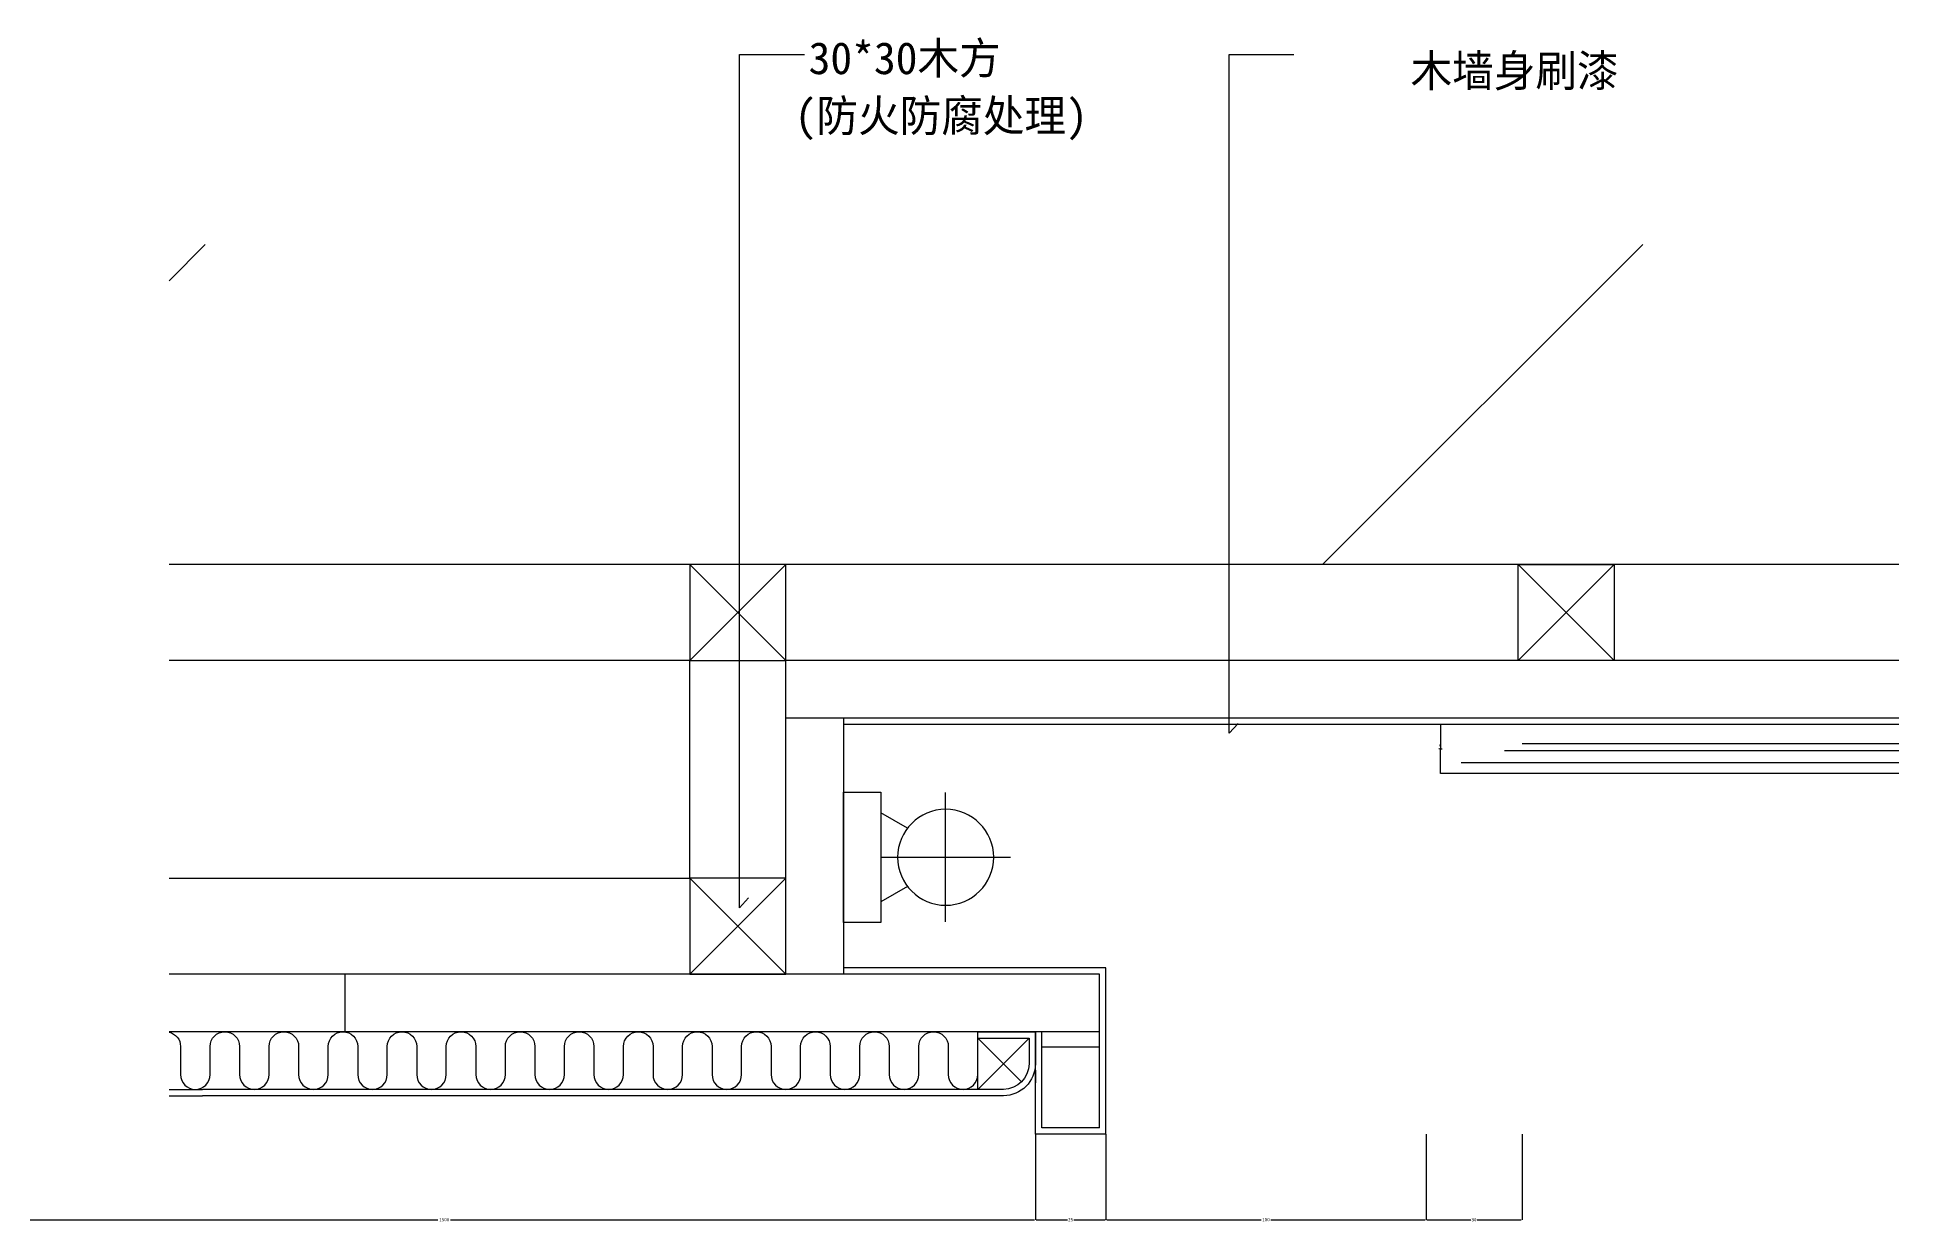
# Model space of a CAD drawing. Header units: metres. Extents: x -221600 to -220189, y -33853 to -33415.
# Drawn here: x -220770 to -220189, y -33785 to -33415 of the extents above; entities that cross this region are included whole.
import ezdxf

# ---------------------------------------------------------------- set-up
doc = ezdxf.new("R2010")
doc.units = ezdxf.units.M
for name, color, linetype in [('10填充', 8, 'Continuous'), ('1虚线', 8, 'Continuous'), ('21', 8, 'Continuous'), ('4', 3, 'Continuous'), ('5', 3, 'Continuous'), ('7标住', 1, 'Continuous'), ('WALL', 7, 'Continuous')]:
    doc.layers.add(name, color=color, linetype=linetype)
doc.dimstyles.get("Standard").update_dxf_attribs({"dimtxt": 2.5, "dimasz": 2.5, "dimexe": 1.25, "dimexo": 0.625, "dimtad": 1, "dimcen": 2.5, "dimazin": 3, "dimtfac": 1, "dimtmove": 0, "dimatfit": 3})

# ---------------------------------------------------------------- blocks, each defined once
blk = doc.blocks.new('30')
at = {"layer": '21'}
for p, q in [((-221380, -33186.34), (-221350, -33156.34)), ((-221350, -33186.34), (-221380, -33156.34))]:
    blk.add_line(p, q, dxfattribs=at)
blk.add_lwpolyline([(-221380, -33186.34), (-221350, -33186.34), (-221350, -33156.34), (-221380, -33156.34)], close=True, dxfattribs=at)
blk = doc.blocks.new('gd1')
at = {"layer": '10填充'}
for p, q in [((-221325.78, -33979.31), (-221325.78, -33938.87)), ((-221346, -33959.09), (-221305.56, -33959.09)), ((-221334.93, -33970.98), (-221339.7, -33979.31)), ((-221316.63, -33970.98), (-221311.86, -33979.31))]:
    blk.add_line(p, q, dxfattribs=at)
blk.add_lwpolyline([(-221346.11, -33991.04), (-221305.45, -33991.04), (-221305.45, -33979.31), (-221346.11, -33979.31)], close=True, dxfattribs=at)
blk.add_circle((-221325.78, -33959.09), 15, dxfattribs=at)
blk = doc.blocks.new('_CLOSEDFILLED')
at = {"color": 0, "linetype": 'BYBLOCK'}
blk.add_solid([(-1, 0.2), (0, 0), (-1, -0.2)], dxfattribs=at)
blk = doc.blocks.new('*D2')
for p, q in [((-220331.92, -33629.39), (-220331.92, -33637.02)), ((-220332.17, -33637.02), (-220332.42, -33637.02)), ((-220331.92, -33644.65), (-220331.92, -33637.02)), ((-220331.92, -33637.02), (-220331.92, -33637.02)), ((-220331.67, -33637.02), (-220331.42, -33637.02))]:
    blk.add_line(p, q)
at = {"layer": 'Defpoints'}
for p in [(-220331.92, -33629.39), (-220331.92, -33637.02), (-220331.92, -33644.65)]:
    blk.add_point(p, dxfattribs=at)
at = {"layer": '7标住', "xscale": 0.25, "yscale": 0.25}
blk.add_blockref('_CLOSEDFILLED', (-220331.92, -33637.02), dxfattribs=at)
at = {"layer": '7标住', "xscale": 0.25, "yscale": 0.25, "rotation": 180}
blk.add_blockref('_CLOSEDFILLED', (-220331.92, -33637.02), dxfattribs=at)
at = {"layer": '7标住', "insert": (-220331.92, -33635.895), "char_height": 1, "attachment_point": 5}
blk.add_mtext('0', dxfattribs=at)
blk = doc.blocks.new('*D7')
for p, q in [((-220827.77, -33745.39), (-220827.77, -33784.12)), ((-220458.42, -33757.39), (-220458.42, -33784.12)), ((-220827.52, -33784.12), (-220645.095, -33784.12)), ((-220641.095, -33784.12), (-220458.67, -33784.12))]:
    blk.add_line(p, q)
at = {"layer": 'Defpoints'}
for p in [(-220827.77, -33745.39), (-220458.42, -33757.39), (-220827.77, -33784.12)]:
    blk.add_point(p, dxfattribs=at)
at = {"layer": '7标住', "xscale": 0.25, "yscale": 0.25, "rotation": 180}
blk.add_blockref('_CLOSEDFILLED', (-220827.77, -33784.12), dxfattribs=at)
at = {"layer": '7标住', "xscale": 0.25, "yscale": 0.25}
blk.add_blockref('_CLOSEDFILLED', (-220458.42, -33784.12), dxfattribs=at)
at = {"layer": '7标住', "insert": (-220643.095, -33784.12), "char_height": 1, "attachment_point": 5}
blk.add_mtext('1500', dxfattribs=at)
blk = doc.blocks.new('*D8')
for p, q in [((-220458.42, -33757.39), (-220458.42, -33784.12)), ((-220436.42, -33757.39), (-220436.42, -33784.12)), ((-220458.17, -33784.12), (-220448.42, -33784.12)), ((-220446.42, -33784.12), (-220436.67, -33784.12))]:
    blk.add_line(p, q)
at = {"layer": 'Defpoints'}
for p in [(-220458.42, -33757.39), (-220436.42, -33757.39), (-220458.42, -33784.12)]:
    blk.add_point(p, dxfattribs=at)
at = {"layer": '7标住', "xscale": 0.25, "yscale": 0.25, "rotation": 180}
blk.add_blockref('_CLOSEDFILLED', (-220458.42, -33784.12), dxfattribs=at)
at = {"layer": '7标住', "xscale": 0.25, "yscale": 0.25}
blk.add_blockref('_CLOSEDFILLED', (-220436.42, -33784.12), dxfattribs=at)
at = {"layer": '7标住', "insert": (-220447.42, -33784.12), "char_height": 1, "attachment_point": 5}
blk.add_mtext('25', dxfattribs=at)
blk = doc.blocks.new('*D9')
for p, q in [((-220436.42, -33757.39), (-220436.42, -33784.12)), ((-220336.42, -33757.39), (-220336.42, -33784.12)), ((-220436.17, -33784.12), (-220387.92, -33784.12)), ((-220384.92, -33784.12), (-220336.67, -33784.12))]:
    blk.add_line(p, q)
at = {"layer": 'Defpoints'}
for p in [(-220436.42, -33757.39), (-220336.42, -33757.39), (-220436.42, -33784.12)]:
    blk.add_point(p, dxfattribs=at)
at = {"layer": '7标住', "xscale": 0.25, "yscale": 0.25, "rotation": 180}
blk.add_blockref('_CLOSEDFILLED', (-220436.42, -33784.12), dxfattribs=at)
at = {"layer": '7标住', "xscale": 0.25, "yscale": 0.25}
blk.add_blockref('_CLOSEDFILLED', (-220336.42, -33784.12), dxfattribs=at)
at = {"layer": '7标住', "insert": (-220386.42, -33784.12), "char_height": 1, "attachment_point": 5}
blk.add_mtext('100', dxfattribs=at)
blk = doc.blocks.new('*D10')
for p, q in [((-220336.42, -33757.39), (-220336.42, -33784.12)), ((-220306.42, -33757.39), (-220306.42, -33784.12)), ((-220336.17, -33784.12), (-220322.42, -33784.12)), ((-220320.42, -33784.12), (-220306.67, -33784.12))]:
    blk.add_line(p, q)
at = {"layer": 'Defpoints'}
for p in [(-220336.42, -33757.39), (-220306.42, -33757.39), (-220336.42, -33784.12)]:
    blk.add_point(p, dxfattribs=at)
at = {"layer": '7标住', "xscale": 0.25, "yscale": 0.25, "rotation": 180}
blk.add_blockref('_CLOSEDFILLED', (-220336.42, -33784.12), dxfattribs=at)
at = {"layer": '7标住', "xscale": 0.25, "yscale": 0.25}
blk.add_blockref('_CLOSEDFILLED', (-220306.42, -33784.12), dxfattribs=at)
at = {"layer": '7标住', "insert": (-220321.42, -33784.12), "char_height": 1, "attachment_point": 5}
blk.add_mtext('30', dxfattribs=at)

msp = doc.modelspace()

# ---------------------------------------------------------------- hatches: boundary and pattern name
at = {"layer": '10填充'}
h = msp.add_hatch(dxfattribs=at)
h.set_pattern_fill('ANSI31', scale=100)
h.paths.add_polyline_path([(-220784.34, -33479.39), (-221600, -33479.39), (-221600, -33579.39), (-220784.34, -33579.39)])
h.paths.add_polyline_path([(-220188.75, -33479.39), (-220729.06, -33479.39), (-220729.06, -33579.39), (-220188.75, -33579.39)])
h = msp.add_hatch(dxfattribs=at)
h.set_pattern_fill('AR-CONC', scale=10)
h.paths.add_polyline_path([(-220188.75, -33479.39), (-220729.06, -33479.39), (-220729.06, -33579.39), (-220188.75, -33579.39)])
h.paths.add_polyline_path([(-220784.34, -33479.39), (-221600, -33479.39), (-221600, -33579.39), (-220784.34, -33579.39)])
h = msp.add_hatch(dxfattribs=at)
h.set_pattern_fill('AR-PARQ1', scale=4)
h.paths.add_polyline_path([(-220188.75, -33609.39), (-220536.42, -33609.39), (-220536.42, -33627.39), (-220188.75, -33627.39)])
h = msp.add_hatch(dxfattribs=at)
h.set_pattern_fill('AR-PARQ1', scale=4)
h.paths.add_polyline_path([(-220518.42, -33627.39), (-220536.42, -33627.39), (-220536.42, -33707.39), (-220518.42, -33707.39)])
h = msp.add_hatch(dxfattribs=at)
h.set_pattern_fill('AR-PARQ1', scale=4)
h.paths.add_polyline_path([(-220438.42, -33707.39), (-220729.06, -33707.39), (-220729.06, -33725.39), (-220438.42, -33725.39)])
h.paths.add_polyline_path([(-220784.34, -33707.39), (-221347.77, -33707.39), (-221347.77, -33725.39), (-220784.34, -33725.39)])
h.paths.add_polyline_path([(-221329.77, -33725.39), (-221347.77, -33725.39), (-221347.77, -33755.39), (-221329.77, -33755.39)])
h.paths.add_polyline_path([(-220438.42, -33725.39), (-220456.42, -33725.39), (-220456.42, -33755.39), (-220438.42, -33755.39)])

# ---------------------------------------------------------------- linework, layer by layer
for p, q in [((-220518.42, -33627.39), (-220518.42, -33707.39)), ((-220436.42, -33705.39), (-220518.42, -33705.39)), ((-220436.42, -33757.39), (-220436.42, -33705.39)), ((-220458.42, -33757.39), (-220458.42, -33725.39))]:
    msp.add_line(p, q)
for p, q in [((-220476.42, -33727.39), (-220462.76, -33741.04)), ((-220476.42, -33743.39), (-220460.42, -33727.39)), ((-220729.06, -33743.39), (-220718.58, -33743.39)), ((-220476.42, -33743.39), (-220718.58, -33743.39))]:
    msp.add_line(p, q, dxfattribs=at)
msp.add_lwpolyline([(-220729.06, -33677.39), (-220566.42, -33677.39), (-220566.42, -33609.39), (-220729.06, -33609.39)], dxfattribs=at)
msp.add_lwpolyline([(-220729.06, -33725.5, -0.35), (-220725.46, -33730), (-220725.46, -33738.78, 1), (-220716.24, -33738.78), (-220716.24, -33730, -1), (-220707.02, -33730), (-220707.02, -33738.78, 1), (-220697.79, -33738.78), (-220697.79, -33730, -1), (-220688.57, -33730), (-220688.57, -33738.78, 1), (-220679.34, -33738.78), (-220679.34, -33730, -1), (-220670.12, -33730), (-220670.12, -33738.78, 1), (-220660.9, -33738.78), (-220660.9, -33730, -1), (-220651.67, -33730), (-220651.67, -33738.78, 1), (-220642.45, -33738.78), (-220642.45, -33730, -1), (-220633.22, -33730), (-220633.22, -33738.78, 1), (-220624, -33738.78), (-220624, -33730, -1), (-220614.78, -33730), (-220614.78, -33738.78, 1), (-220605.55, -33738.78), (-220605.55, -33730, -1), (-220596.33, -33730), (-220596.33, -33738.78, 1), (-220587.1, -33738.78), (-220587.1, -33730, -1), (-220577.88, -33730), (-220577.88, -33738.78, 1), (-220568.66, -33738.78), (-220568.66, -33730, -1), (-220559.43, -33730), (-220559.43, -33738.78, 1), (-220550.21, -33738.78), (-220550.21, -33730, -1), (-220540.98, -33730), (-220540.98, -33738.78, 1), (-220531.76, -33738.78), (-220531.76, -33730, -1), (-220522.54, -33730), (-220522.54, -33738.78, 1), (-220513.31, -33738.78), (-220513.31, -33730, -1), (-220504.09, -33730), (-220504.09, -33738.78, 1), (-220494.87, -33738.78), (-220494.87, -33730, -1), (-220485.64, -33730), (-220485.64, -33738.78, 1), (-220476.42, -33738.78)], format="xyb", dxfattribs=at)
msp.add_lwpolyline([(-220468.42, -33743.39), (-220476.42, -33743.39), (-220476.42, -33727.39), (-220460.42, -33727.39), (-220460.42, -33735.39, -0.41)], format="xyb", close=True, dxfattribs=at)
at = {"layer": '1虚线'}
for p, q in [((-220188.75, -33637.6), (-220311.92, -33637.6)), ((-220188.75, -33635.39), (-220306.42, -33635.39)), ((-220188.75, -33641.39), (-220325.42, -33641.39)), ((-220188.75, -33644.65), (-220331.92, -33644.65))]:
    msp.add_line(p, q, dxfattribs=at)
at = {"layer": '21'}
for p, q in [((-220188.75, -33609.39), (-220536.42, -33609.39)), ((-220536.42, -33707.39), (-220536.42, -33609.39)), ((-220188.75, -33627.39), (-220536.42, -33627.39)), ((-220438.42, -33707.39), (-220729.06, -33707.39)), ((-220438.42, -33755.39), (-220438.42, -33707.39)), ((-220438.42, -33725.39), (-220729.06, -33725.39)), ((-220456.42, -33755.39), (-220456.42, -33725.39)), ((-220438.42, -33755.39), (-220456.42, -33755.39))]:
    msp.add_line(p, q, dxfattribs=at)
at = {"layer": '4'}
for p, q in [((-220188.75, -33629.39), (-220518.42, -33629.39)), ((-220458.42, -33732.39), (-220458.42, -33728.39)), ((-220458.42, -33737.39), (-220458.42, -33741.39)), ((-220436.42, -33757.39), (-220458.42, -33757.39))]:
    msp.add_line(p, q, dxfattribs=at)
at = {"layer": '5'}
msp.add_lwpolyline([(-220476.42, -33727.39), (-220476.42, -33725.39), (-220458.42, -33725.39), (-220458.42, -33735.39, -0.41), (-220468.42, -33745.39), (-220718.58, -33745.39)], format="xyb", dxfattribs=at)
msp.add_lwpolyline([(-220729.06, -33745.39), (-220718.58, -33745.39)], dxfattribs=at)
at = {"layer": '7标住'}
for points in [[(-220548.06, -33683.58), (-220550.89, -33686.63), (-220550.89, -33420.02), (-220530.6, -33420.02)], [(-220395.14, -33629.06), (-220397.96, -33632.1), (-220397.96, -33420.02), (-220377.68, -33420.02)]]:
    msp.add_lwpolyline(points, dxfattribs=at)
at = {"layer": 'WALL'}
msp.add_line((-220188.75, -33579.39), (-220729.06, -33579.39), dxfattribs=at)

# ---------------------------------------------------------------- block references
at = {"layer": '10填充', "xscale": -1, "rotation": 270}
msp.add_blockref('gd1', (-186527.38, 187654.91), dxfattribs=at)
at = {"layer": '21'}
for p in [(813.58, -423.05), (813.58, -521.05)]:
    msp.add_blockref('30', p, dxfattribs=at)
at = {"layer": '21', "xscale": -1}
msp.add_blockref('30', (-441657.65, -423.05), dxfattribs=at)

# ---------------------------------------------------------------- texts
at = {"layer": '7标住'}
for s, p in [('30*30木方', (-220529.28, -33426.13)), ('(防火防腐处理)', (-220533.65, -33444.11))]:
    msp.add_text(s, height=10, dxfattribs=at).set_placement(p)
at = {"layer": '7标住', "insert": (-220341.24, -33420.06), "char_height": 10, "attachment_point": 1}
msp.add_mtext('木墙身刷漆', dxfattribs=at)

# ---------------------------------------------------------------- dimensions: what is measured, and where the dimension line sits
at = {"layer": '7标住'}
for base, p1, p2, picture, middle in [((-220331.92, -33637.02), (-220331.92, -33644.65), (-220331.92, -33629.39), '*D2', (-220331.92, -33635.895)), ((-220436.42, -33784.12), (-220436.42, -33757.39), (-220336.42, -33757.39), '*D9', (-220386.42, -33784.12)), ((-220336.42, -33784.12), (-220336.42, -33757.39), (-220306.42, -33757.39), '*D10', (-220321.42, -33784.12))]:
    dim = msp.add_linear_dim(base=base, p1=p1, p2=p2, dimstyle='Standard', dxfattribs=at)
    dim.commit()
    dim.dimension.update_dxf_attribs({"geometry": picture, "text_midpoint": middle})
for base, p1, p2, text, picture, middle in [((-220827.77, -33784.12), (-220827.77, -33745.39), (-220458.42, -33757.39), '1500', '*D7', (-220643.095, -33784.12)), ((-220458.42, -33784.12), (-220458.42, -33757.39), (-220436.42, -33757.39), '25', '*D8', (-220447.42, -33784.12))]:
    dim = msp.add_linear_dim(base=base, p1=p1, p2=p2, text=text, dimstyle='Standard', dxfattribs=at)
    dim.commit()
    dim.dimension.update_dxf_attribs({"geometry": picture, "text_midpoint": middle})

doc.saveas('drawing.dxf')
